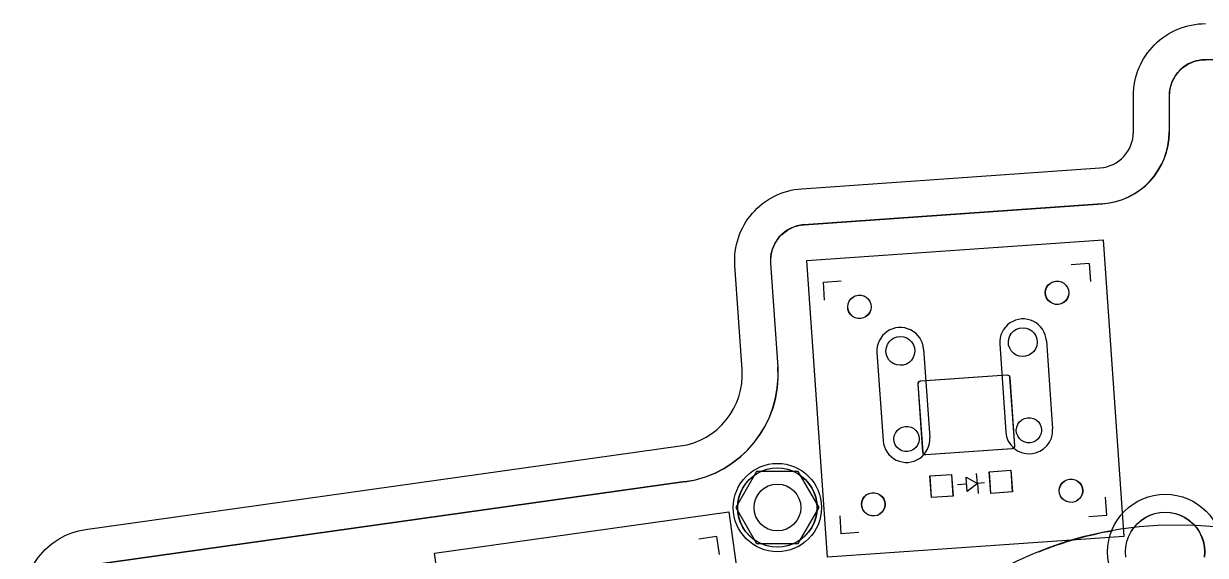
# Model space of a CAD drawing. Header units: inches. Extents: x 5 to 159, y 7 to 116.
# Drawn here: x 5.1 to 70.7, y 86.6 to 116.1 of the extents above; entities that cross this region are included whole.
import ezdxf

# ---------------------------------------------------------------- set-up
doc = ezdxf.new("R2010")
doc.units = ezdxf.units.IN
doc.header["$MEASUREMENT"] = 0
doc.layers.get('0').update_dxf_attribs({"color": 1})
doc.layers.add('KICAD_EXPORT', color=12, linetype='Continuous')
doc.layers.add('OUTLINE_CURVED', color=6, linetype='Continuous')

# ---------------------------------------------------------------- blocks, each defined once
blk = doc.blocks.new('switch')
for p, q in [((79.189, 28.239), (79.191, 23.339)), ((81.787, 28.239), (81.788, 23.34)), ((86.023, 28.239), (86.022, 23.34)), ((88.621, 28.239), (88.619, 23.339))]:
    blk.add_line(p, q)
for centre, start, end in [((80.488, 28.239), 0, 180.03508), ((87.322, 28.239), 359.96492, 180), ((80.489, 23.339), 180.01754, 0.01754), ((87.321, 23.339), 179.98246, 359.98246)]:
    blk.add_arc(centre, 1.299, start, end)

msp = doc.modelspace()

# ---------------------------------------------------------------- linework, layer by layer
at = {"layer": 'KICAD_EXPORT', "linetype": 'Continuous'}
for p, q in [((105.661, 114.125), (70.661, 114.125)), ((68.661, 112.125), (68.661, 110.117)), ((64.94, 106.127), (48.38, 104.969)), ((48.532, 102.974), (64.992, 104.125)), ((64.992, 104.125), (66.143, 87.665)), ((46.525, 102.834), (46.928, 97.067)), ((49.683, 86.514), (48.532, 102.974)), ((64.22, 102.806), (63.222, 102.737)), ((64.22, 102.806), (64.29, 101.809)), ((49.456, 101.774), (50.453, 101.843)), ((49.526, 100.776), (49.456, 101.774)), ((61.945, 101.625), (62.063, 101.727)), ((61.957, 101.625), (62.075, 101.727)), ((62.063, 101.727), (62.202, 101.799)), ((62.075, 101.727), (62.214, 101.799)), ((62.202, 101.799), (62.354, 101.835)), ((62.214, 101.799), (62.366, 101.835)), ((62.354, 101.835), (62.51, 101.835)), ((62.366, 101.835), (62.522, 101.835)), ((62.51, 101.835), (62.661, 101.797)), ((62.522, 101.835), (62.673, 101.797)), ((62.661, 101.797), (62.799, 101.723)), ((62.673, 101.797), (62.811, 101.723)), ((62.799, 101.723), (62.916, 101.62)), ((62.811, 101.723), (62.928, 101.62)), ((51.229, 101.019), (51.381, 101.056)), ((51.241, 101.019), (51.393, 101.056)), ((51.381, 101.056), (51.537, 101.055)), ((51.393, 101.056), (51.549, 101.055)), ((51.537, 101.055), (51.689, 101.017)), ((51.549, 101.055), (51.701, 101.017)), ((61.778, 101.197), (61.799, 101.351)), ((61.795, 101.041), (61.778, 101.197)), ((61.79, 101.197), (61.811, 101.351)), ((61.807, 101.041), (61.79, 101.197)), ((61.799, 101.351), (61.855, 101.497)), ((61.811, 101.351), (61.867, 101.497)), ((61.855, 101.497), (61.945, 101.625)), ((61.867, 101.497), (61.957, 101.625)), ((62.916, 101.62), (63.004, 101.491)), ((62.928, 101.62), (63.016, 101.491)), ((63.004, 101.491), (63.059, 101.345)), ((63.016, 101.491), (63.071, 101.345)), ((63.078, 101.176), (63.056, 101.021)), ((63.059, 101.345), (63.078, 101.19)), ((63.09, 101.176), (63.068, 101.021)), ((63.071, 101.345), (63.09, 101.19)), ((63.078, 101.19), (63.078, 101.176)), ((63.09, 101.19), (63.09, 101.176)), ((50.806, 100.417), (50.826, 100.572)), ((50.823, 100.262), (50.806, 100.417)), ((50.818, 100.417), (50.838, 100.572)), ((50.835, 100.262), (50.818, 100.417)), ((50.826, 100.572), (50.883, 100.717)), ((50.838, 100.572), (50.895, 100.717)), ((50.883, 100.717), (50.973, 100.845)), ((50.895, 100.717), (50.985, 100.845)), ((50.973, 100.845), (51.091, 100.948)), ((50.985, 100.845), (51.103, 100.948)), ((51.091, 100.948), (51.229, 101.019)), ((51.103, 100.948), (51.241, 101.019)), ((51.689, 101.017), (51.827, 100.944)), ((51.701, 101.017), (51.839, 100.944)), ((51.827, 100.944), (51.943, 100.84)), ((51.839, 100.944), (51.955, 100.84)), ((51.943, 100.84), (52.032, 100.711)), ((51.955, 100.84), (52.044, 100.711)), ((52.032, 100.711), (52.087, 100.565)), ((52.044, 100.711), (52.099, 100.565)), ((52.106, 100.396), (52.084, 100.242)), ((52.087, 100.565), (52.106, 100.41)), ((52.118, 100.396), (52.096, 100.242)), ((52.099, 100.565), (52.118, 100.41)), ((52.106, 100.41), (52.106, 100.396)), ((52.118, 100.41), (52.118, 100.396)), ((61.849, 100.895), (61.795, 101.041)), ((61.861, 100.895), (61.807, 101.041)), ((61.936, 100.765), (61.849, 100.895)), ((61.948, 100.765), (61.861, 100.895)), ((62.052, 100.66), (61.936, 100.765)), ((62.064, 100.66), (61.948, 100.765)), ((62.189, 100.585), (62.052, 100.66)), ((62.201, 100.585), (62.064, 100.66)), ((62.34, 100.546), (62.189, 100.585)), ((62.352, 100.546), (62.201, 100.585)), ((62.496, 100.543), (62.34, 100.546)), ((62.508, 100.543), (62.352, 100.546)), ((62.648, 100.578), (62.496, 100.543)), ((62.66, 100.578), (62.508, 100.543)), ((62.788, 100.648), (62.648, 100.578)), ((62.8, 100.648), (62.66, 100.578)), ((62.907, 100.75), (62.788, 100.648)), ((62.919, 100.75), (62.8, 100.648)), ((62.998, 100.877), (62.907, 100.75)), ((63.01, 100.877), (62.919, 100.75)), ((63.056, 101.021), (62.998, 100.877)), ((63.068, 101.021), (63.01, 100.877)), ((50.877, 100.115), (50.823, 100.262)), ((50.889, 100.115), (50.835, 100.262)), ((50.964, 99.985), (50.877, 100.115)), ((50.976, 99.985), (50.889, 100.115)), ((51.079, 99.88), (50.964, 99.985)), ((51.091, 99.88), (50.976, 99.985)), ((51.217, 99.806), (51.079, 99.88)), ((51.229, 99.806), (51.091, 99.88)), ((51.368, 99.766), (51.217, 99.806)), ((51.38, 99.766), (51.229, 99.806)), ((51.524, 99.764), (51.368, 99.766)), ((51.536, 99.764), (51.38, 99.766)), ((51.676, 99.798), (51.524, 99.764)), ((51.688, 99.798), (51.536, 99.764)), ((51.816, 99.869), (51.676, 99.798)), ((51.828, 99.869), (51.688, 99.798)), ((51.934, 99.97), (51.816, 99.869)), ((51.946, 99.97), (51.828, 99.869)), ((52.025, 100.097), (51.934, 99.97)), ((52.037, 100.097), (51.946, 99.97)), ((52.084, 100.242), (52.025, 100.097)), ((52.096, 100.242), (52.037, 100.097)), ((60.034, 99.08), (60.186, 99.173)), ((60.186, 99.173), (60.355, 99.231)), ((60.355, 99.231), (60.532, 99.25)), ((60.532, 99.25), (60.709, 99.228)), ((60.709, 99.228), (60.877, 99.169)), ((60.877, 99.169), (61.028, 99.073)), ((53.016, 98.319), (53.112, 98.469)), ((53.112, 98.469), (53.24, 98.593)), ((53.24, 98.593), (53.392, 98.687)), ((53.392, 98.687), (53.56, 98.744)), ((53.56, 98.744), (53.738, 98.763)), ((53.738, 98.763), (53.915, 98.742)), ((53.915, 98.742), (54.083, 98.682)), ((54.083, 98.682), (54.233, 98.586)), ((54.233, 98.586), (54.359, 98.46)), ((54.359, 98.46), (54.454, 98.309)), ((59.727, 98.461), (59.749, 98.638)), ((59.744, 98.283), (59.727, 98.461)), ((59.749, 98.638), (59.81, 98.805)), ((59.81, 98.805), (59.907, 98.955)), ((59.907, 98.955), (60.034, 99.08)), ((61.028, 99.073), (61.154, 98.946)), ((61.154, 98.946), (61.248, 98.795)), ((61.248, 98.795), (61.307, 98.627)), ((61.326, 98.427), (61.302, 98.251)), ((61.307, 98.627), (61.327, 98.45)), ((61.327, 98.45), (61.326, 98.427)), ((52.932, 97.974), (52.955, 98.151)), ((52.95, 97.797), (52.932, 97.974)), ((53.006, 97.627), (52.95, 97.797)), ((52.955, 98.151), (53.016, 98.319)), ((54.454, 98.309), (54.512, 98.14)), ((54.532, 97.941), (54.507, 97.764)), ((54.512, 98.14), (54.532, 97.963)), ((54.532, 97.963), (54.532, 97.941)), ((59.801, 98.114), (59.744, 98.283)), ((59.893, 97.961), (59.801, 98.114)), ((60.017, 97.833), (59.893, 97.961)), ((60.166, 97.735), (60.017, 97.833)), ((61.01, 97.812), (60.857, 97.721)), ((61.14, 97.935), (61.01, 97.812)), ((61.238, 98.084), (61.14, 97.935)), ((61.302, 98.251), (61.238, 98.084)), ((53.098, 97.475), (53.006, 97.627)), ((53.222, 97.346), (53.098, 97.475)), ((53.371, 97.249), (53.222, 97.346)), ((53.539, 97.187), (53.371, 97.249)), ((53.715, 97.163), (53.539, 97.187)), ((53.893, 97.179), (53.715, 97.163)), ((54.063, 97.234), (53.893, 97.179)), ((54.216, 97.326), (54.063, 97.234)), ((54.345, 97.449), (54.216, 97.326)), ((54.444, 97.597), (54.345, 97.449)), ((54.507, 97.764), (54.444, 97.597)), ((60.333, 97.673), (60.166, 97.735)), ((60.51, 97.65), (60.333, 97.673)), ((60.688, 97.666), (60.51, 97.65)), ((60.857, 97.721), (60.688, 97.666)), ((56.746, 96.432), (57.245, 96.466)), ((56.758, 96.432), (57.257, 96.466)), ((57.245, 96.466), (59.639, 96.634)), ((57.257, 96.466), (59.651, 96.634)), ((59.639, 96.634), (59.697, 96.626)), ((59.651, 96.634), (59.709, 96.626)), ((59.697, 96.626), (59.748, 96.597)), ((59.709, 96.626), (59.76, 96.597)), ((59.748, 96.597), (59.784, 96.551)), ((59.76, 96.597), (59.796, 96.551)), ((59.784, 96.551), (59.798, 96.5)), ((59.796, 96.551), (59.81, 96.5)), ((59.798, 96.5), (59.799, 96.495)), ((59.799, 96.495), (59.8, 96.482)), ((59.8, 96.482), (59.8, 96.482)), ((59.8, 96.482), (60.064, 92.704)), ((59.81, 96.5), (59.811, 96.495)), ((59.811, 96.495), (59.812, 96.482)), ((59.812, 96.482), (59.812, 96.482)), ((59.812, 96.482), (60.076, 92.704)), ((54.712, 96.139), (54.719, 96.197)), ((54.713, 96.127), (54.712, 96.139)), ((54.712, 96.139), (54.712, 96.139)), ((54.978, 92.336), (54.713, 96.127)), ((54.713, 96.127), (54.713, 96.127)), ((54.713, 96.127), (54.713, 96.127)), ((54.719, 96.197), (54.748, 96.248)), ((54.724, 96.139), (54.731, 96.197)), ((54.725, 96.127), (54.724, 96.139)), ((54.724, 96.139), (54.724, 96.139)), ((54.99, 92.336), (54.725, 96.127)), ((54.725, 96.127), (54.725, 96.127)), ((54.725, 96.127), (54.725, 96.127)), ((54.731, 96.197), (54.76, 96.248)), ((54.748, 96.248), (54.751, 96.25)), ((54.751, 96.25), (54.794, 96.284)), ((54.76, 96.248), (54.763, 96.25)), ((54.763, 96.25), (54.806, 96.284)), ((54.794, 96.284), (54.851, 96.299)), ((54.806, 96.284), (54.863, 96.299)), ((54.851, 96.299), (56.746, 96.432)), ((54.851, 96.299), (54.851, 96.299)), ((54.863, 96.299), (56.758, 96.432)), ((54.863, 96.299), (54.863, 96.299)), ((56.746, 96.432), (56.746, 96.432)), ((56.758, 96.432), (56.758, 96.432)), ((60.191, 93.736), (60.252, 93.892)), ((60.252, 93.892), (60.348, 94.03)), ((60.348, 94.03), (60.475, 94.14)), ((60.475, 94.14), (60.625, 94.218)), ((60.625, 94.218), (60.788, 94.257)), ((60.788, 94.257), (60.956, 94.256)), ((60.956, 94.256), (61.119, 94.215)), ((61.119, 94.215), (61.268, 94.136)), ((61.268, 94.136), (61.394, 94.024)), ((61.394, 94.024), (61.489, 93.886)), ((61.489, 93.886), (61.548, 93.728)), ((53.374, 93.082), (53.396, 93.249)), ((53.396, 93.249), (53.457, 93.406)), ((53.457, 93.406), (53.554, 93.543)), ((53.554, 93.543), (53.68, 93.654)), ((53.68, 93.654), (53.83, 93.731)), ((53.83, 93.731), (53.994, 93.77)), ((53.994, 93.77), (54.162, 93.769)), ((54.162, 93.769), (54.325, 93.728)), ((54.325, 93.728), (54.473, 93.65)), ((54.473, 93.65), (54.599, 93.538)), ((54.599, 93.538), (54.694, 93.399)), ((54.694, 93.399), (54.754, 93.242)), ((54.754, 93.242), (54.774, 93.075)), ((60.169, 93.569), (60.191, 93.736)), ((60.187, 93.402), (60.169, 93.569)), ((60.245, 93.244), (60.187, 93.402)), ((60.339, 93.104), (60.245, 93.244)), ((61.482, 93.224), (61.384, 93.088)), ((61.545, 93.38), (61.482, 93.224)), ((61.568, 93.547), (61.545, 93.38)), ((61.548, 93.728), (61.569, 93.561)), ((61.569, 93.561), (61.568, 93.547)), ((53.392, 92.915), (53.374, 93.082)), ((53.45, 92.757), (53.392, 92.915)), ((53.544, 92.617), (53.45, 92.757)), ((53.668, 92.504), (53.544, 92.617)), ((54.589, 92.601), (54.461, 92.492)), ((54.687, 92.738), (54.589, 92.601)), ((54.75, 92.894), (54.687, 92.738)), ((54.774, 93.06), (54.75, 92.894)), ((54.774, 93.075), (54.774, 93.06)), ((59.926, 92.532), (55.138, 92.197)), ((59.938, 92.532), (55.15, 92.197)), ((59.983, 92.547), (59.926, 92.532)), ((59.926, 92.532), (59.926, 92.532)), ((59.995, 92.547), (59.938, 92.532)), ((59.938, 92.532), (59.938, 92.532)), ((60.029, 92.583), (59.983, 92.547)), ((60.041, 92.583), (59.995, 92.547)), ((60.058, 92.634), (60.029, 92.583)), ((60.07, 92.634), (60.041, 92.583)), ((60.065, 92.692), (60.058, 92.634)), ((60.064, 92.704), (60.064, 92.704)), ((60.064, 92.704), (60.064, 92.704)), ((60.064, 92.704), (60.065, 92.692)), ((60.077, 92.692), (60.07, 92.634)), ((60.076, 92.704), (60.076, 92.704)), ((60.076, 92.704), (60.076, 92.704)), ((60.076, 92.704), (60.077, 92.692)), ((60.463, 92.991), (60.339, 93.104)), ((60.611, 92.911), (60.463, 92.991)), ((60.774, 92.868), (60.611, 92.911)), ((60.942, 92.865), (60.774, 92.868)), ((61.106, 92.903), (60.942, 92.865)), ((61.256, 92.978), (61.106, 92.903)), ((61.384, 93.088), (61.256, 92.978)), ((53.816, 92.424), (53.668, 92.504)), ((53.979, 92.381), (53.816, 92.424)), ((54.147, 92.379), (53.979, 92.381)), ((54.311, 92.416), (54.147, 92.379)), ((54.461, 92.492), (54.311, 92.416)), ((54.993, 92.279), (54.978, 92.336)), ((55.005, 92.279), (54.99, 92.336)), ((55.029, 92.233), (54.993, 92.279)), ((55.041, 92.233), (55.005, 92.279)), ((55.063, 92.213), (55.029, 92.233)), ((55.075, 92.213), (55.041, 92.233)), ((55.08, 92.204), (55.063, 92.213)), ((55.092, 92.204), (55.075, 92.213)), ((55.138, 92.197), (55.08, 92.204)), ((55.15, 92.197), (55.092, 92.204)), ((45.793, 91.175), (46.051, 91.302)), ((45.805, 91.175), (46.063, 91.302)), ((46.051, 91.302), (46.323, 91.395)), ((46.063, 91.302), (46.335, 91.395)), ((46.323, 91.395), (46.605, 91.451)), ((46.335, 91.395), (46.617, 91.451)), ((46.605, 91.451), (46.893, 91.47)), ((46.617, 91.451), (46.905, 91.47)), ((46.893, 91.47), (47.18, 91.451)), ((46.905, 91.47), (47.192, 91.451)), ((47.18, 91.451), (47.462, 91.395)), ((47.192, 91.451), (47.474, 91.395)), ((47.462, 91.395), (47.734, 91.302)), ((47.474, 91.395), (47.746, 91.302)), ((47.734, 91.302), (47.993, 91.175)), ((47.746, 91.302), (48.005, 91.175)), ((58.662, 91.253), (59.859, 91.337)), ((58.746, 90.056), (58.662, 91.253)), ((58.674, 91.253), (59.871, 91.337)), ((58.758, 90.056), (58.674, 91.253)), ((59.859, 91.337), (59.943, 90.139)), ((59.871, 91.337), (59.955, 90.139)), ((41.778, 90.707), (8.76, 86.067)), ((44.987, 90.37), (45.147, 90.609)), ((44.999, 90.37), (45.159, 90.609)), ((45.147, 90.609), (45.337, 90.825)), ((45.159, 90.609), (45.349, 90.825)), ((45.337, 90.825), (45.553, 91.015)), ((45.349, 90.825), (45.565, 91.015)), ((45.553, 91.015), (45.793, 91.175)), ((45.565, 91.015), (45.805, 91.175)), ((47.993, 91.175), (48.232, 91.015)), ((48.005, 91.175), (48.244, 91.015)), ((48.232, 91.015), (48.448, 90.825)), ((48.244, 91.015), (48.46, 90.825)), ((48.448, 90.825), (48.638, 90.609)), ((48.46, 90.825), (48.65, 90.609)), ((48.638, 90.609), (48.798, 90.37)), ((48.65, 90.609), (48.81, 90.37)), ((55.37, 91.023), (56.567, 91.106)), ((55.454, 89.826), (55.37, 91.023)), ((55.382, 91.023), (56.579, 91.106)), ((55.466, 89.826), (55.382, 91.023)), ((56.567, 91.106), (56.651, 89.909)), ((56.579, 91.106), (56.663, 89.909)), ((57.407, 90.564), (56.908, 90.529)), ((57.435, 90.165), (57.379, 90.963)), ((57.379, 90.963), (58.006, 90.605)), ((58.006, 90.605), (57.435, 90.165)), ((58.006, 90.605), (57.967, 91.154)), ((58.405, 90.633), (58.006, 90.605)), ((58.006, 90.605), (58.044, 90.057)), ((62.624, 90.511), (62.713, 90.639)), ((62.636, 90.511), (62.725, 90.639)), ((62.713, 90.639), (62.831, 90.742)), ((62.725, 90.639), (62.843, 90.742)), ((62.831, 90.742), (62.97, 90.813)), ((62.843, 90.742), (62.982, 90.813)), ((62.97, 90.813), (63.122, 90.85)), ((62.982, 90.813), (63.134, 90.85)), ((63.122, 90.85), (63.278, 90.849)), ((63.134, 90.85), (63.29, 90.849)), ((63.278, 90.849), (63.429, 90.811)), ((63.29, 90.849), (63.441, 90.811)), ((63.429, 90.811), (63.567, 90.738)), ((63.441, 90.811), (63.579, 90.738)), ((63.567, 90.738), (63.684, 90.634)), ((63.579, 90.738), (63.696, 90.634)), ((63.684, 90.634), (63.772, 90.505)), ((63.696, 90.634), (63.784, 90.505)), ((44.768, 89.839), (44.86, 90.112)), ((44.78, 89.839), (44.872, 90.112)), ((44.86, 90.112), (44.987, 90.37)), ((44.872, 90.112), (44.999, 90.37)), ((48.798, 90.37), (48.925, 90.112)), ((48.81, 90.37), (48.937, 90.112)), ((48.925, 90.112), (49.018, 89.839)), ((48.937, 90.112), (49.03, 89.839)), ((51.739, 89.884), (51.857, 89.987)), ((51.751, 89.884), (51.869, 89.987)), ((51.857, 89.987), (51.996, 90.058)), ((51.869, 89.987), (52.008, 90.058)), ((51.996, 90.058), (52.148, 90.095)), ((52.008, 90.058), (52.16, 90.095)), ((52.148, 90.095), (52.304, 90.094)), ((52.16, 90.095), (52.316, 90.094)), ((52.304, 90.094), (52.455, 90.056)), ((52.316, 90.094), (52.467, 90.056)), ((52.455, 90.056), (52.593, 89.983)), ((52.467, 90.056), (52.605, 89.983)), ((52.593, 89.983), (52.71, 89.879)), ((52.605, 89.983), (52.722, 89.879)), ((56.651, 89.909), (55.454, 89.826)), ((56.663, 89.909), (55.466, 89.826)), ((59.943, 90.139), (58.746, 90.056)), ((59.955, 90.139), (58.758, 90.056)), ((62.546, 90.211), (62.567, 90.366)), ((62.564, 90.056), (62.546, 90.211)), ((62.558, 90.211), (62.579, 90.366)), ((62.576, 90.056), (62.558, 90.211)), ((62.617, 89.909), (62.564, 90.056)), ((62.567, 90.366), (62.624, 90.511)), ((62.629, 89.909), (62.576, 90.056)), ((62.579, 90.366), (62.636, 90.511)), ((62.704, 89.779), (62.617, 89.909)), ((62.716, 89.779), (62.629, 89.909)), ((63.824, 90.036), (63.766, 89.891)), ((63.772, 90.505), (63.828, 90.359)), ((63.836, 90.036), (63.778, 89.891)), ((63.784, 90.505), (63.84, 90.359)), ((63.846, 90.191), (63.824, 90.036)), ((63.828, 90.359), (63.846, 90.204)), ((63.858, 90.191), (63.836, 90.036)), ((63.84, 90.359), (63.858, 90.204)), ((63.846, 90.204), (63.846, 90.191)), ((63.858, 90.204), (63.858, 90.191)), ((44.693, 89.27), (44.711, 89.557)), ((44.711, 88.983), (44.693, 89.27)), ((44.705, 89.27), (44.723, 89.557)), ((44.723, 88.983), (44.705, 89.27)), ((44.711, 89.557), (44.768, 89.839)), ((44.723, 89.557), (44.78, 89.839)), ((49.018, 89.839), (49.074, 89.557)), ((49.03, 89.839), (49.086, 89.557)), ((49.074, 89.557), (49.093, 89.27)), ((49.093, 89.27), (49.074, 88.983)), ((49.086, 89.557), (49.105, 89.27)), ((49.105, 89.27), (49.086, 88.983)), ((51.572, 89.456), (51.593, 89.611)), ((51.59, 89.301), (51.572, 89.456)), ((51.584, 89.456), (51.605, 89.611)), ((51.602, 89.301), (51.584, 89.456)), ((51.643, 89.154), (51.59, 89.301)), ((51.593, 89.611), (51.65, 89.756)), ((51.655, 89.154), (51.602, 89.301)), ((51.605, 89.611), (51.662, 89.756)), ((51.65, 89.756), (51.739, 89.884)), ((51.662, 89.756), (51.751, 89.884)), ((52.71, 89.879), (52.798, 89.75)), ((52.722, 89.879), (52.81, 89.75)), ((52.85, 89.281), (52.792, 89.136)), ((52.798, 89.75), (52.854, 89.604)), ((52.862, 89.281), (52.804, 89.136)), ((52.81, 89.75), (52.866, 89.604)), ((52.872, 89.436), (52.85, 89.281)), ((52.854, 89.604), (52.872, 89.449)), ((52.884, 89.436), (52.862, 89.281)), ((52.866, 89.604), (52.884, 89.449)), ((52.872, 89.449), (52.872, 89.436)), ((52.884, 89.449), (52.884, 89.436)), ((62.82, 89.674), (62.704, 89.779)), ((62.832, 89.674), (62.716, 89.779)), ((62.957, 89.6), (62.82, 89.674)), ((62.969, 89.6), (62.832, 89.674)), ((63.108, 89.56), (62.957, 89.6)), ((63.12, 89.56), (62.969, 89.6)), ((63.264, 89.558), (63.108, 89.56)), ((63.276, 89.558), (63.12, 89.56)), ((63.417, 89.593), (63.264, 89.558)), ((63.429, 89.593), (63.276, 89.558)), ((63.556, 89.663), (63.417, 89.593)), ((63.568, 89.663), (63.429, 89.593)), ((63.675, 89.764), (63.556, 89.663)), ((63.687, 89.764), (63.568, 89.663)), ((63.766, 89.891), (63.675, 89.764)), ((63.778, 89.891), (63.687, 89.764)), ((65.196, 88.84), (65.127, 89.838)), ((27.866, 86.73), (44.205, 89.027)), ((44.205, 89.027), (46.501, 72.687)), ((44.768, 88.7), (44.711, 88.983)), ((44.78, 88.7), (44.723, 88.983)), ((44.86, 88.428), (44.768, 88.7)), ((44.872, 88.428), (44.78, 88.7)), ((49.018, 88.7), (48.925, 88.428)), ((49.03, 88.7), (48.937, 88.428)), ((49.074, 88.983), (49.018, 88.7)), ((49.086, 88.983), (49.03, 88.7)), ((50.363, 88.806), (50.432, 87.808)), ((51.73, 89.024), (51.643, 89.154)), ((51.742, 89.024), (51.655, 89.154)), ((51.846, 88.919), (51.73, 89.024)), ((51.858, 88.919), (51.742, 89.024)), ((51.983, 88.845), (51.846, 88.919)), ((51.995, 88.845), (51.858, 88.919)), ((52.134, 88.805), (51.983, 88.845)), ((52.146, 88.805), (51.995, 88.845)), ((52.29, 88.803), (52.134, 88.805)), ((52.302, 88.803), (52.146, 88.805)), ((52.443, 88.838), (52.29, 88.803)), ((52.455, 88.838), (52.302, 88.803)), ((52.582, 88.908), (52.443, 88.838)), ((52.594, 88.908), (52.455, 88.838)), ((52.701, 89.009), (52.582, 88.908)), ((52.713, 89.009), (52.594, 88.908)), ((52.792, 89.136), (52.701, 89.009)), ((52.804, 89.136), (52.713, 89.009)), ((64.199, 88.771), (65.196, 88.84)), ((67.088, 88.554), (67.328, 88.713)), ((67.1, 88.554), (67.34, 88.713)), ((67.328, 88.713), (67.586, 88.841)), ((67.34, 88.713), (67.598, 88.841)), ((67.586, 88.841), (67.858, 88.933)), ((67.598, 88.841), (67.87, 88.933)), ((67.858, 88.933), (68.141, 88.989)), ((67.87, 88.933), (68.153, 88.989)), ((68.141, 88.989), (68.428, 89.008)), ((68.153, 88.989), (68.44, 89.008)), ((68.428, 89.008), (68.715, 88.989)), ((68.44, 89.008), (68.727, 88.989)), ((68.715, 88.989), (68.997, 88.933)), ((68.727, 88.989), (69.009, 88.933)), ((68.997, 88.933), (69.27, 88.841)), ((69.009, 88.933), (69.282, 88.841)), ((69.27, 88.841), (69.528, 88.713)), ((69.282, 88.841), (69.54, 88.713)), ((69.528, 88.713), (69.767, 88.554)), ((69.54, 88.713), (69.779, 88.554)), ((44.987, 88.17), (44.86, 88.428)), ((44.999, 88.17), (44.872, 88.428)), ((45.147, 87.931), (44.987, 88.17)), ((45.159, 87.931), (44.999, 88.17)), ((45.337, 87.714), (45.147, 87.931)), ((45.349, 87.714), (45.159, 87.931)), ((48.638, 87.931), (48.448, 87.714)), ((48.65, 87.931), (48.46, 87.714)), ((48.798, 88.17), (48.638, 87.931)), ((48.81, 88.17), (48.65, 87.931)), ((48.925, 88.428), (48.798, 88.17)), ((48.937, 88.428), (48.81, 88.17)), ((66.523, 87.908), (66.682, 88.147)), ((66.535, 87.908), (66.694, 88.147)), ((66.682, 88.147), (66.872, 88.364)), ((66.694, 88.147), (66.884, 88.364)), ((66.872, 88.364), (67.088, 88.554)), ((66.884, 88.364), (67.1, 88.554)), ((69.767, 88.554), (69.983, 88.364)), ((69.779, 88.554), (69.995, 88.364)), ((69.983, 88.364), (70.173, 88.147)), ((69.995, 88.364), (70.185, 88.147)), ((70.173, 88.147), (70.333, 87.908)), ((70.185, 88.147), (70.345, 87.908)), ((43.527, 87.658), (42.537, 87.519)), ((43.527, 87.658), (43.666, 86.668)), ((45.553, 87.524), (45.337, 87.714)), ((45.565, 87.524), (45.349, 87.714)), ((45.793, 87.365), (45.553, 87.524)), ((45.805, 87.365), (45.565, 87.524)), ((46.051, 87.237), (45.793, 87.365)), ((46.063, 87.237), (45.805, 87.365)), ((47.993, 87.365), (47.734, 87.237)), ((48.005, 87.365), (47.746, 87.237)), ((48.232, 87.524), (47.993, 87.365)), ((48.244, 87.524), (48.005, 87.365)), ((48.448, 87.714), (48.232, 87.524)), ((48.46, 87.714), (48.244, 87.524)), ((66.143, 87.665), (49.683, 86.514)), ((51.43, 87.878), (50.433, 87.808)), ((66.247, 87.095), (66.303, 87.378)), ((66.259, 87.095), (66.315, 87.378)), ((66.303, 87.378), (66.395, 87.65)), ((66.315, 87.378), (66.407, 87.65)), ((66.395, 87.65), (66.523, 87.908)), ((66.407, 87.65), (66.535, 87.908)), ((70.333, 87.908), (70.46, 87.65)), ((70.345, 87.908), (70.472, 87.65)), ((70.46, 87.65), (70.553, 87.378)), ((70.472, 87.65), (70.565, 87.378)), ((70.553, 87.378), (70.609, 87.095)), ((70.565, 87.378), (70.621, 87.095)), ((30.162, 70.391), (27.866, 86.73)), ((46.323, 87.145), (46.051, 87.237)), ((46.335, 87.145), (46.063, 87.237)), ((46.605, 87.089), (46.323, 87.145)), ((46.617, 87.089), (46.335, 87.145)), ((46.893, 87.07), (46.605, 87.089)), ((46.905, 87.07), (46.617, 87.089)), ((47.18, 87.089), (46.893, 87.07)), ((47.192, 87.089), (46.905, 87.07)), ((47.462, 87.145), (47.18, 87.089)), ((47.474, 87.145), (47.192, 87.089)), ((47.734, 87.237), (47.462, 87.145)), ((47.746, 87.237), (47.474, 87.145)), ((66.228, 86.808), (66.247, 87.095)), ((66.247, 86.521), (66.228, 86.808)), ((66.24, 86.808), (66.259, 87.095)), ((66.259, 86.521), (66.24, 86.808)), ((70.609, 87.095), (70.628, 86.808)), ((70.628, 86.808), (70.609, 86.521)), ((70.621, 87.095), (70.64, 86.808)), ((70.64, 86.808), (70.621, 86.521))]:
    msp.add_line(p, q, dxfattribs=at)
at = {"layer": 'KICAD_EXPORT'}
msp.add_circle((46.905, 89.27), 2.45, dxfattribs=at)
for centre, radius, start, end in [((70.661, 112.125), 2, 90, 180.001), ((64.661, 110.117), 4, 274.0002, 359.99966), ((48.52, 102.974), 2, 94.002, 183.997), ((40.943, 96.648), 6, 277.9982, 4.00135), ((69.093, 67.77), 20.52, 100.005, 111.97)]:
    msp.add_arc(centre, radius, start, end, dxfattribs=at)
at = {"layer": 'OUTLINE_CURVED'}
for points in [[(87.662, 37.07), (35.867, 29.791, -0.414214), (31.35, 33.195), (30.793, 37.156, 0.414208), (24.017, 42.262), (15.104, 41.01, -0.414208), (10.586, 44.414), (5.089, 83.53, -0.414214), (8.493, 88.047), (41.511, 92.687, 0.393912), (44.945, 96.928), (44.541, 102.695, -0.414214), (48.252, 106.964), (64.813, 108.122, 0.39391), (66.673, 110.117), (66.673, 112.125, -0.414214), (70.673, 116.125)], [(87.383, 39.051), (35.589, 31.772, -0.414214), (33.33, 33.474), (32.774, 37.434, 0.414208), (23.738, 44.243), (14.826, 42.99, -0.414208), (12.567, 44.693), (7.07, 83.808, -0.414214), (8.772, 86.067), (41.789, 90.707, 0.393912), (46.94, 97.067), (46.536, 102.834, -0.414214), (48.392, 104.969), (64.952, 106.127, 0.39391), (68.673, 110.117), (68.673, 112.125, -0.414214), (70.673, 114.125)]]:
    msp.add_lwpolyline(points, format="xyb", dxfattribs=at)
msp.add_lwpolyline([(45.75, 91.27), (44.596, 89.27), (45.75, 87.27), (48.06, 87.27), (49.214, 89.27), (48.06, 91.27)], close=True, dxfattribs=at)
for centre, radius in [((46.905, 89.27), 1.3), ((68.44, 86.808), 3.2), ((69.093, 67.77), 20.55), ((87.869, 67.973), 20.55)]:
    msp.add_circle(centre, radius, dxfattribs=at)

# ---------------------------------------------------------------- block references
at = {"rotation": 4.000064641173945}
msp.add_blockref('switch', (-24.595, 64.177), dxfattribs=at)

doc.saveas('drawing.dxf')
